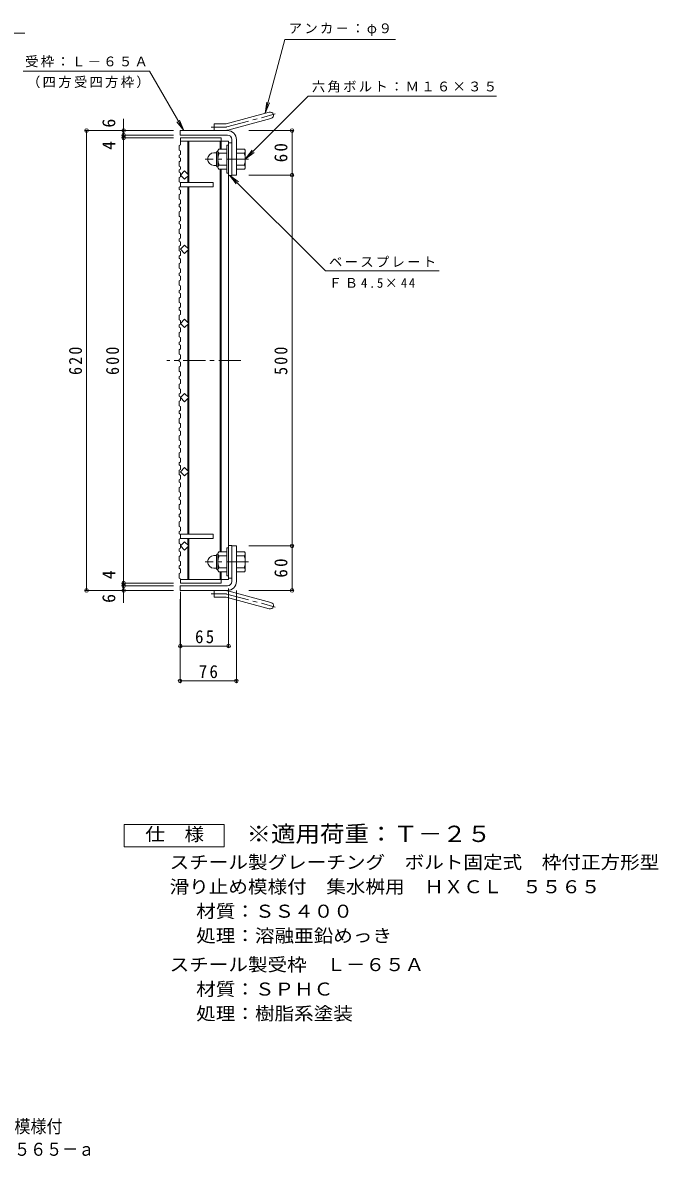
# Model space of a CAD drawing. Units: millimetres at full size, sheet at 1:6. Extents: x -935 to 1000, y -824 to 801.
# Drawn here: x 143 to 1000, y -824 to 705 of the extents above; entities that cross this region are included whole.
import ezdxf
from ezdxf.enums import TextEntityAlignment as Align

# ---------------------------------------------------------------- set-up
doc = ezdxf.new("R2010")
doc.units = ezdxf.units.MM
doc.header["$LTSCALE"] = 6
doc.header["$PDMODE"] = 32
doc.header["$PDSIZE"] = 4.8
doc.linetypes.add('CHAIN1', pattern=[8, 5, -1, 1, -1])
doc.linetypes.add('CHAIN2', pattern=[12, 9, -1, 1, -1])
for name, color, linetype, lineweight in [('E-1', 2, 'Continuous', 9), ('E-2', 3, 'Continuous', 9), ('E-4', 7, 'Continuous', 9), ('E-5', 7, 'Continuous', 9), ('E-A', 3, 'Continuous', 9), ('F-5_F-5ﾚｲﾔ', 2, 'Continuous', 9)]:
    doc.layers.add(name, color=color, linetype=linetype, lineweight=lineweight)
doc.styles.add('ＭＳ ゴシック', font='')
doc.styles.get('ＭＳ ゴシック').set_extended_font_data('MS Gothic')

msp = doc.modelspace()

# ---------------------------------------------------------------- linework, layer by layer
at = {"layer": 'E-1'}
for p, q in [((417.395, 569.296), (475.586, 584.888)), ((401.25, 559.99), (401.25, 568.99)), ((415.066, 568.99), (401.25, 568.99)), ((419.724, 560.603), (477.915, 576.195)), ((419.25, 559.99), (355.25, 559.99)), ((355.25, 553.99), (355.25, 559.99)), ((419.25, 553.99), (355.25, 553.99)), ((418.45, 540.49), (418.45, 502.49)), ((420.75, 540.49), (418.45, 540.49)), ((425.25, 547.989), (425.25, 499.989)), ((431.251, 547.989), (431.251, 499.989)), ((400.94, 529.99), (404.45, 529.99)), ((404.45, 512.289), (404.45, 530.69)), ((406.25, 532.489), (406.451, 532.489)), ((406.451, 532.239), (406.451, 510.739)), ((418.45, 534.989), (407.489, 534.989)), ((418.45, 529.49), (407.489, 529.49)), ((431.251, 534.989), (442.212, 534.989)), ((431.251, 529.49), (442.212, 529.49)), ((443.25, 532.239), (443.25, 510.739)), ((400.95, 512.989), (404.45, 512.989)), ((406.25, 510.489), (406.451, 510.489)), ((418.45, 513.49), (407.489, 513.49)), ((418.45, 507.989), (407.489, 507.989)), ((431.251, 513.49), (442.212, 513.49)), ((431.251, 507.989), (442.212, 507.989)), ((420.75, 502.49), (418.45, 502.49)), ((425.25, 499.989), (431.251, 499.989)), ((400.95, -13.011), (404.45, -13.011)), ((404.45, -12.311), (404.45, -30.711)), ((406.25, -10.511), (406.451, -10.511)), ((406.451, -32.261), (406.451, -10.761)), ((418.45, -8.011), (407.489, -8.011)), ((418.45, -13.511), (407.489, -13.511)), ((418.45, -40.511), (418.45, -2.511)), ((420.75, -2.511), (418.45, -2.511)), ((425.25, -48.011), (425.25, -0.011)), ((425.25, -0.011), (431.251, -0.011)), ((431.251, -48.011), (431.251, -0.011)), ((431.251, -8.011), (442.212, -8.011)), ((431.251, -13.511), (442.212, -13.511)), ((443.25, -32.261), (443.25, -10.761)), ((400.94, -30.011), (404.45, -30.011)), ((418.45, -29.511), (407.489, -29.511)), ((431.251, -29.511), (442.212, -29.511)), ((406.25, -32.511), (406.451, -32.511)), ((418.45, -35.011), (407.489, -35.011)), ((420.75, -40.511), (418.45, -40.511)), ((431.251, -35.011), (442.212, -35.011)), ((355.25, -54.011), (355.25, -60.011)), ((419.25, -54.011), (355.25, -54.011)), ((419.25, -60.011), (355.25, -60.011)), ((401.25, -60.011), (401.25, -69.011)), ((419.724, -60.624), (477.915, -76.217)), ((415.066, -69.011), (401.25, -69.011)), ((417.395, -69.318), (475.586, -84.91))]:
    msp.add_line(p, q, dxfattribs=at)
at = {"layer": 'E-1', "linetype": 'CHAIN1'}
for p, q in [((418.559, 564.949), (483.726, 582.411)), ((415.065, 564.489), (397.446, 564.489)), ((447.756, 521.489), (389.149, 521.489)), ((447.756, -21.511), (389.149, -21.511)), ((415.065, -64.511), (397.446, -64.511)), ((418.559, -64.971), (483.726, -82.432))]:
    msp.add_line(p, q, dxfattribs=at)
at = {"layer": 'E-1'}
for centre, radius, start, end in [((476.751, 580.542), 4.5, 285.00014, 104.99991), ((415.066, 577.99), 9, 270, 285.00002), ((415.065, 577.99), 18, 270, 285), ((419.25, 547.989), 12, 0, 90), ((419.25, 547.989), 6, 0, 90), ((400.94, 521.5), 8.49, 90, 180), ((400.95, 521.489), 8.5, 180, 270), ((406.25, 530.69), 1.8, 90, 180), ((410.61, 532.239), 4.16, 138.61835, 221.37988), ((430.45, 521.489), 24, 160.52881, 199.47119), ((419.25, 521.489), 24, 340.52881, 19.47119), ((439.091, 532.239), 4.16, 318.62012, 41.38165), ((406.25, 512.289), 1.8, 180, 270), ((410.61, 510.739), 4.16, 138.62012, 221.38165), ((439.091, 510.739), 4.16, 318.61835, 41.37988), ((400.95, -21.511), 8.5, 90, 180), ((406.25, -12.311), 1.8, 90, 180), ((410.61, -10.761), 4.16, 138.61835, 221.37988), ((430.45, -21.511), 24, 160.52881, 199.47119), ((419.25, -21.511), 24, 340.52881, 19.47119), ((439.091, -10.761), 4.16, 318.62012, 41.38165), ((400.94, -21.521), 8.49, 180, 270), ((410.61, -32.261), 4.16, 138.62012, 221.38165), ((439.091, -32.261), 4.16, 318.61835, 41.37988), ((406.25, -30.711), 1.8, 180, 270), ((415.065, -78.011), 18, 75, 90), ((419.25, -48.011), 6, 270, 0), ((419.25, -48.011), 12, 270, 0), ((415.066, -78.011), 9, 74.99998, 90), ((476.751, -80.563), 4.5, 255.00009, 74.99986)]:
    msp.add_arc(centre, radius, start, end, dxfattribs=at)
at = {"layer": 'E-1', "linetype": 'CHAIN2'}
for centre, start, end in [((415.065, 577.989), 270, 284.99995), ((415.065, -78.011), 75.00005, 90)]:
    msp.add_arc(centre, 13.5, start, end, dxfattribs=at)
at = {"layer": 'E-2'}
for p, q in [((355.75, 549.989), (410.75, 549.989)), ((355.75, 549.989), (355.75, 545.489)), ((355.75, 545.489), (420.751, 545.489)), ((365.75, 545.489), (365.75, 501.303)), ((367.25, 545.489), (367.25, 489.99)), ((409.251, 545.489), (409.251, 534.989)), ((410.75, 549.989), (410.75, 545.489)), ((410.75, 545.489), (410.75, 534.989)), ((420.751, 545.489), (420.751, -45.511)), ((425.25, 543.489), (420.751, 543.489)), ((425.25, 499.489), (425.25, 543.489)), ((355.75, 499.99), (361.407, 505.647)), ((361.407, 505.647), (367.064, 499.99)), ((409.251, 507.989), (409.251, -8.011)), ((410.75, 507.989), (410.75, -8.011)), ((361.407, 494.333), (355.75, 499.99)), ((355.75, 489.99), (399.75, 489.99)), ((367.064, 499.99), (361.407, 494.333)), ((365.75, 498.676), (365.75, 489.99)), ((399.75, 489.99), (399.75, 483.989)), ((425.25, 499.489), (420.75, 499.489)), ((355.75, 483.989), (399.75, 483.989)), ((365.75, 483.989), (365.75, 401.303)), ((367.25, 483.989), (367.25, 15.989)), ((355.75, 399.99), (361.407, 405.647)), ((361.407, 394.333), (355.75, 399.99)), ((361.407, 405.647), (367.064, 399.99)), ((367.064, 399.99), (361.407, 394.333)), ((365.75, 398.676), (365.75, 301.303)), ((355.75, 299.99), (361.407, 305.647)), ((361.407, 294.333), (355.75, 299.99)), ((361.407, 305.647), (367.064, 299.99)), ((367.064, 299.99), (361.407, 294.333)), ((365.75, 298.676), (365.75, 201.303)), ((355.75, 199.99), (361.407, 205.647)), ((361.407, 194.333), (355.75, 199.99)), ((361.407, 205.647), (367.064, 199.99)), ((367.064, 199.99), (361.407, 194.333)), ((365.75, 198.676), (365.75, 101.303)), ((355.75, 99.99), (361.407, 105.647)), ((361.407, 94.333), (355.75, 99.99)), ((361.407, 105.647), (367.064, 99.99)), ((367.064, 99.99), (361.407, 94.333)), ((365.75, 98.676), (365.75, 15.989)), ((355.75, 15.989), (399.75, 15.989)), ((399.75, 9.989), (399.75, 15.989)), ((355.75, 9.989), (399.75, 9.989)), ((361.407, 5.646), (355.75, -0.011)), ((367.064, -0.011), (361.407, 5.646)), ((365.75, 1.303), (365.75, 9.989)), ((367.25, -45.511), (367.25, 9.989)), ((425.25, 0.489), (420.75, 0.489)), ((425.25, 0.489), (425.25, -43.511)), ((355.75, -0.011), (361.407, -5.668)), ((361.407, -5.668), (367.064, -0.011)), ((365.75, -45.511), (365.75, -1.325)), ((355.75, -45.511), (420.751, -45.511)), ((355.75, -50.011), (355.75, -45.511)), ((409.251, -45.511), (409.251, -35.011)), ((410.75, -45.511), (410.75, -35.011)), ((410.75, -50.011), (410.75, -45.511)), ((425.25, -43.511), (420.751, -43.511)), ((355.75, -50.011), (410.75, -50.011))]:
    msp.add_line(p, q, dxfattribs=at)
at = {"layer": 'E-2', "linetype": 'CHAIN1'}
msp.add_line((437.437, 249.989), (337.65, 249.989), dxfattribs=at)
at = {"layer": 'E-2', "color": 7}
for p, q in [((420.751, -136.812), (420.751, -57.511)), ((355.75, -136.812), (355.75, -62.011)), ((355.75, -135.012), (420.751, -135.012))]:
    msp.add_line(p, q, dxfattribs=at)
for p in [(355.75, -135.012), (420.751, -135.012)]:
    msp.add_point(p, dxfattribs=at)
at = {"layer": 'E-4'}
for p, q in [((279.25, 559.99), (279.25, 575.992)), ((227.45, 559.99), (346.25, 559.99)), ((229.25, 559.99), (229.25, -60.011)), ((277.45, 553.989), (346.25, 553.989)), ((279.25, 559.99), (279.25, 553.989)), ((279.25, 553.989), (279.25, 549.99)), ((508.05, 559.99), (448.25, 559.99)), ((506.25, 559.99), (506.25, 499.989)), ((277.45, 549.99), (346.25, 549.99)), ((279.25, 549.99), (279.25, -50.011)), ((508.05, 499.989), (448.25, 499.989)), ((506.25, 499.989), (506.25, -0.011)), ((508.05, -0.011), (448.25, -0.011)), ((506.25, -0.011), (506.25, -60.011)), ((227.45, -60.011), (346.25, -60.011)), ((277.45, -50.011), (346.25, -50.011)), ((277.45, -54.011), (346.25, -54.011)), ((279.25, -50.011), (279.25, -54.011)), ((279.25, -54.011), (279.25, -60.011)), ((279.25, -60.011), (279.25, -76.811)), ((431.251, -183.878), (431.251, -60.011)), ((508.05, -60.011), (448.25, -60.011)), ((355.25, -183.878), (355.25, -72.011)), ((355.25, -182.078), (431.251, -182.078))]:
    msp.add_line(p, q, dxfattribs=at)
for p in [(229.25, 559.99), (279.25, 559.99), (279.25, 553.989), (279.25, 549.99), (506.25, 559.99), (506.25, 499.989), (506.25, -0.011), (229.25, -60.011), (279.25, -50.011), (279.25, -54.011), (279.25, -60.011), (506.25, -60.011), (355.25, -182.078), (431.251, -182.078)]:
    msp.add_point(p, dxfattribs=at)
at = {"layer": 'E-5'}
for p, q in [((146.212, 691.293), (-164.92, 691.293)), ((470.199, 583.445), (496.79, 682.683)), ((645.79, 682.683), (496.79, 682.683)), ((143.956, 640.174), (313.956, 640.174)), ((360.25, 559.99), (313.956, 640.174)), ((470.199, 583.445), (472.157, 598.317)), ((470.199, 583.445), (475.939, 597.303)), ((360.25, 559.99), (351.119, 571.89)), ((360.25, 559.99), (354.51, 573.848)), ((443.25, 521.49), (452.382, 533.39)), ((443.25, 521.49), (455.151, 530.621)), ((422, 499.989), (431.132, 488.089)), ((422, 499.989), (433.9, 490.858)), ((422, 499.989), (551.197, 370.793)), ((551.197, 370.793), (704.474, 370.793))]:
    msp.add_line(p, q, dxfattribs=at)
msp.add_lwpolyline([(443.25, 521.49), (528.042, 606.281), (782.042, 606.281)], dxfattribs=at)
at = {"layer": 'E-A'}
for p, q in [((354.25, 539.781), (355.75, 540.781)), ((354.25, 539.781), (354.25, 533.781)), ((355.75, 545.489), (355.75, 540.781)), ((354.25, 533.781), (355.75, 532.781)), ((354.25, 526.668), (355.75, 527.668)), ((354.25, 526.668), (354.25, 523.668)), ((354.25, 523.668), (355.75, 522.668)), ((355.75, 527.668), (355.75, 532.781)), ((355.75, 522.668), (355.75, 519.055)), ((354.25, 518.055), (355.75, 519.055)), ((354.25, 518.055), (354.25, 512.055)), ((354.25, 512.055), (355.75, 511.055)), ((354.25, 506.942), (355.75, 507.942)), ((354.25, 506.942), (354.25, 503.942)), ((355.75, 507.942), (355.75, 511.055)), ((354.25, 496.829), (355.75, 497.829)), ((354.25, 496.829), (354.25, 490.829)), ((354.25, 490.829), (355.75, 489.829)), ((355.75, 484.716), (355.75, 489.99)), ((354.25, 483.716), (355.75, 484.716)), ((354.25, 483.716), (354.25, 480.716)), ((354.25, 480.716), (355.75, 479.716)), ((354.25, 473.603), (355.75, 474.603)), ((355.75, 479.716), (355.75, 474.603)), ((354.25, 473.603), (354.25, 467.603)), ((354.25, 467.603), (355.75, 466.603)), ((354.25, 460.49), (355.75, 461.49)), ((354.25, 460.49), (354.25, 457.49)), ((355.75, 461.49), (355.75, 466.603)), ((354.25, 457.49), (355.75, 456.49)), ((354.25, 450.377), (355.75, 451.377)), ((354.25, 450.377), (354.25, 444.377)), ((354.25, 444.377), (355.75, 443.377)), ((355.75, 456.49), (355.75, 451.377)), ((354.25, 437.264), (355.75, 438.264)), ((354.25, 437.264), (354.25, 434.264)), ((354.25, 434.264), (355.75, 433.264)), ((355.75, 438.264), (355.75, 443.377)), ((355.75, 433.264), (355.75, 428.151)), ((354.25, 427.151), (355.75, 428.151)), ((354.25, 427.151), (354.25, 421.151)), ((354.25, 421.151), (355.75, 420.151)), ((354.25, 414.038), (355.75, 415.038)), ((354.25, 414.038), (354.25, 411.038)), ((355.75, 415.038), (355.75, 420.151)), ((354.25, 411.038), (355.75, 410.038)), ((354.25, 403.925), (355.75, 404.925)), ((354.25, 403.925), (354.25, 397.925)), ((354.25, 397.925), (355.75, 396.925)), ((355.75, 410.038), (355.75, 404.925)), ((354.25, 390.812), (355.75, 391.812)), ((354.25, 390.812), (354.25, 387.812)), ((354.25, 387.812), (355.75, 386.812)), ((355.75, 391.812), (355.75, 396.925)), ((355.75, 386.812), (355.75, 381.699)), ((354.25, 380.699), (355.75, 381.699)), ((354.25, 380.699), (354.25, 374.699)), ((354.25, 374.699), (355.75, 373.699)), ((354.25, 367.586), (355.75, 368.586)), ((354.25, 367.586), (354.25, 364.586)), ((355.75, 368.586), (355.75, 373.699)), ((354.25, 364.586), (355.75, 363.586)), ((354.25, 357.473), (355.75, 358.473)), ((354.25, 357.473), (354.25, 351.473)), ((355.75, 363.586), (355.75, 358.473)), ((354.25, 351.473), (355.75, 350.473)), ((354.25, 344.36), (355.75, 345.36)), ((354.25, 344.36), (354.25, 341.36)), ((354.25, 341.36), (355.75, 340.36)), ((355.75, 345.36), (355.75, 350.473)), ((355.75, 340.36), (355.75, 335.247)), ((354.25, 334.247), (355.75, 335.247)), ((354.25, 334.247), (354.25, 328.247)), ((354.25, 328.247), (355.75, 327.247)), ((354.25, 321.134), (355.75, 322.134)), ((355.75, 322.134), (355.75, 327.247)), ((354.25, 321.134), (354.25, 318.134)), ((354.25, 318.134), (355.75, 317.134)), ((354.25, 311.021), (355.75, 312.021)), ((354.25, 311.021), (354.25, 305.021)), ((355.75, 317.134), (355.75, 312.021)), ((354.25, 305.021), (355.75, 304.021)), ((354.25, 297.908), (355.75, 298.908)), ((354.25, 297.908), (354.25, 294.908)), ((354.25, 294.908), (355.75, 293.908)), ((355.75, 298.908), (355.75, 304.021)), ((355.75, 293.908), (355.75, 288.795)), ((354.25, 287.795), (355.75, 288.795)), ((354.25, 287.795), (354.25, 281.795)), ((354.25, 281.795), (355.75, 280.795)), ((354.25, 274.682), (355.75, 275.682)), ((355.75, 275.682), (355.75, 280.795)), ((354.25, 274.682), (354.25, 271.682)), ((354.25, 271.682), (355.75, 270.682)), ((354.25, 264.569), (355.75, 265.569)), ((354.25, 264.569), (354.25, 258.569)), ((355.75, 270.682), (355.75, 265.569)), ((354.25, 258.569), (355.75, 257.569)), ((354.25, 251.456), (355.75, 252.456)), ((354.25, 251.456), (354.25, 249.989)), ((354.25, 248.523), (354.25, 249.989)), ((354.25, 248.523), (355.75, 247.523)), ((355.75, 252.456), (355.75, 257.569)), ((355.75, 247.523), (355.75, 242.41)), ((354.25, 241.41), (355.75, 242.41)), ((354.25, 235.41), (354.25, 241.41)), ((354.25, 235.41), (355.75, 234.41)), ((355.75, 229.297), (355.75, 234.41)), ((354.25, 228.297), (355.75, 229.297)), ((354.25, 225.297), (354.25, 228.297)), ((354.25, 225.297), (355.75, 224.297)), ((354.25, 218.184), (355.75, 219.184)), ((354.25, 212.184), (354.25, 218.184)), ((355.75, 224.297), (355.75, 219.184)), ((354.25, 212.184), (355.75, 211.184)), ((354.25, 205.071), (355.75, 206.071)), ((354.25, 202.071), (354.25, 205.071)), ((354.25, 202.071), (355.75, 201.071)), ((355.75, 206.071), (355.75, 211.184)), ((355.75, 201.071), (355.75, 195.958)), ((354.25, 194.958), (355.75, 195.958)), ((354.25, 188.958), (354.25, 194.958)), ((354.25, 188.958), (355.75, 187.958)), ((355.75, 182.845), (355.75, 187.958)), ((354.25, 181.845), (355.75, 182.845)), ((354.25, 178.845), (354.25, 181.845)), ((354.25, 178.845), (355.75, 177.845)), ((354.25, 171.732), (355.75, 172.732)), ((354.25, 165.732), (354.25, 171.732)), ((355.75, 177.845), (355.75, 172.732)), ((354.25, 165.732), (355.75, 164.732)), ((354.25, 158.619), (355.75, 159.619)), ((354.25, 155.619), (354.25, 158.619)), ((354.25, 155.619), (355.75, 154.619)), ((355.75, 159.619), (355.75, 164.732)), ((355.75, 154.619), (355.75, 149.506)), ((354.25, 148.506), (355.75, 149.506)), ((354.25, 142.506), (354.25, 148.506)), ((354.25, 142.506), (355.75, 141.506)), ((355.75, 136.393), (355.75, 141.506)), ((354.25, 135.393), (355.75, 136.393)), ((354.25, 132.393), (354.25, 135.393)), ((354.25, 132.393), (355.75, 131.393)), ((354.25, 125.28), (355.75, 126.28)), ((354.25, 119.28), (354.25, 125.28)), ((355.75, 131.393), (355.75, 126.28)), ((354.25, 119.28), (355.75, 118.28)), ((354.25, 112.167), (355.75, 113.167)), ((354.25, 109.167), (354.25, 112.167)), ((354.25, 109.167), (355.75, 108.167)), ((355.75, 113.167), (355.75, 118.28)), ((355.75, 108.167), (355.75, 103.054)), ((354.25, 102.054), (355.75, 103.054)), ((354.25, 96.054), (354.25, 102.054)), ((354.25, 96.054), (355.75, 95.054)), ((355.75, 89.941), (355.75, 95.054)), ((354.25, 88.941), (355.75, 89.941)), ((354.25, 85.941), (354.25, 88.941)), ((354.25, 85.941), (355.75, 84.94)), ((354.25, 78.828), (355.75, 79.828)), ((354.25, 72.828), (354.25, 78.828)), ((355.75, 84.94), (355.75, 79.828)), ((354.25, 72.828), (355.75, 71.828)), ((354.25, 65.715), (355.75, 66.715)), ((354.25, 62.715), (354.25, 65.715)), ((354.25, 62.715), (355.75, 61.715)), ((355.75, 66.715), (355.75, 71.828)), ((355.75, 61.715), (355.75, 56.602)), ((354.25, 55.602), (355.75, 56.602)), ((354.25, 49.602), (354.25, 55.602)), ((354.25, 49.602), (355.75, 48.602)), ((355.75, 43.489), (355.75, 48.602)), ((354.25, 42.489), (355.75, 43.489)), ((354.25, 39.489), (354.25, 42.489)), ((354.25, 39.489), (355.75, 38.489)), ((354.25, 32.376), (355.75, 33.376)), ((354.25, 26.376), (354.25, 32.376)), ((355.75, 38.489), (355.75, 33.376)), ((354.25, 26.376), (355.75, 25.376)), ((354.25, 19.263), (355.75, 20.263)), ((354.25, 16.263), (354.25, 19.263)), ((354.25, 16.263), (355.75, 15.263)), ((355.75, 20.263), (355.75, 25.376)), ((354.25, 9.15), (355.75, 10.15)), ((354.25, 3.15), (354.25, 9.15)), ((354.25, 3.15), (355.75, 2.15)), ((355.75, 15.263), (355.75, 9.989)), ((355.75, -2.963), (355.75, 2.15)), ((354.25, -3.963), (355.75, -2.963)), ((354.25, -6.963), (354.25, -3.963)), ((354.25, -6.963), (355.75, -7.963)), ((354.25, -14.076), (355.75, -13.076)), ((354.25, -20.076), (354.25, -14.076)), ((355.75, -7.963), (355.75, -13.076)), ((354.25, -20.076), (355.75, -21.076)), ((354.25, -27.189), (355.75, -26.19)), ((354.25, -30.189), (354.25, -27.189)), ((354.25, -30.189), (355.75, -31.189)), ((355.75, -26.19), (355.75, -21.076)), ((354.25, -37.302), (355.75, -36.303)), ((354.25, -43.302), (354.25, -37.302)), ((354.25, -43.302), (355.75, -44.302)), ((355.75, -31.189), (355.75, -36.303)), ((355.75, -45.511), (355.75, -44.302))]:
    msp.add_line(p, q, dxfattribs=at)
msp.add_lwpolyline([(354.25, 503.942), (355.75, 502.942), (355.75, 497.829)], dxfattribs=at)
at = {"layer": 'F-5_F-5ﾚｲﾔ'}
msp.add_lwpolyline([(279.965, -405.83), (279.965, -375.83), (414.964, -375.83), (414.964, -405.83)], close=True, dxfattribs=at)

# ---------------------------------------------------------------- texts
at = {"layer": 'E-2', "color": 2, "insert": (375.5, -131.412), "char_height": 17.6, "attachment_point": 7, "style": 'ＭＳ ゴシック'}
msp.add_mtext('\\T1.27;\\W0.95;65', dxfattribs=at)
at = {"layer": 'E-4', "color": 2, "style": 'ＭＳ ゴシック'}
for s, p in [('6', (273.25, 563.992)), ('4', (273.25, 534.013)), ('4', (273.25, -44.912)), ('6', (273.25, -76.811))]:
    msp.add_text(s, height=17.6, rotation=90, dxfattribs=at).set_placement(p, align=Align.BOTTOM_LEFT)
at = {"layer": 'E-4', "color": 2, "char_height": 17.6, "attachment_point": 7, "rotation": 90, "style": 'ＭＳ ゴシック'}
for s, insert in [('\\T1.27;\\W0.95;60', (500.25, 517.239)), ('\\T1.27;\\W0.9;620', (223.25, 230.489)), ('\\T1.27;\\W0.9;600', (273.25, 230.489)), ('\\T1.27;\\W0.9;500', (500.25, 230.489)), ('\\T1.27;\\W0.95;60', (500.25, -42.761))]:
    msp.add_mtext(s, dxfattribs=dict(at, insert=insert))
at = {"layer": 'E-4', "color": 2, "insert": (380.5, -178.478), "char_height": 17.6, "attachment_point": 7, "style": 'ＭＳ ゴシック'}
msp.add_mtext('\\T1.27;\\W0.95;76', dxfattribs=at)
at = {"layer": 'E-5', "char_height": 13.2, "attachment_point": 7, "style": 'ＭＳ ゴシック'}
for s, insert in [('\\T1.17;アンカ－：φ９', (501.79, 687.683)), ('\\T1.17;受枠：Ｌ－６５Ａ', (146.456, 645.174)), ('\\T1.17;（四方受四方枠）', (148.956, 617.174)), ('\\T1.17;六角ボルト：Ｍ１６×３５', (533.042, 611.281)), ('\\T1.17;ベースプレート', (556.197, 375.793)), ('\\T1.26;\\W0.95;ＦＢ4.5×44', (556.197, 347.793))]:
    msp.add_mtext(s, dxfattribs=dict(at, insert=insert))
at = {"layer": 'F-5_F-5ﾚｲﾔ', "style": 'ＭＳ ゴシック'}
for s, width, p in [('仕\u3000様', 1.1, (308.465, -402.83)), ('スチール製グレーチング\u3000ボルト固定式\u3000枠付正方形型', 1.1, (341.218, -440.582)), ('滑り止め模様付\u3000集水桝用\u3000ＨＸＣＬ\u3000５５６５', 1.1, (341.218, -473.582)), ('材質：ＳＳ４００', 1.1, (377.046, -506.582)), ('処理：溶融亜鉛めっき', 1.1, (377.046, -539.582)), ('スチール製受枠\u3000Ｌ－６５Ａ', 1.1, (341.218, -578.582)), ('材質：ＳＰＨＣ', 1.1, (377.046, -611.582)), ('処理：樹脂系塗装', 1.1, (377.046, -644.582)), ('スチール製グレーチング\u3000ボルト固定式\u3000枠付正方形型\u3000滑り止め模様付', 0.9, (-516.162, -796.766)), ('集水桝用\u3000クッションなし\u3000ＨＸＣＬ\u3000５５６５－ａ', 0.9, (-278.88, -827.581))]:
    msp.add_text(s, height=17.6, dxfattribs=dict(at, width=width)).set_placement(p, align=Align.BOTTOM_LEFT)
at = {"layer": 'F-5_F-5ﾚｲﾔ', "color": 3, "style": 'ＭＳ ゴシック', "width": 1.1}
msp.add_text('※適用荷重：Ｔ－２５', height=21.99, dxfattribs=at).set_placement((444.964, -405.83), align=Align.BOTTOM_LEFT)

doc.saveas('drawing.dxf')
